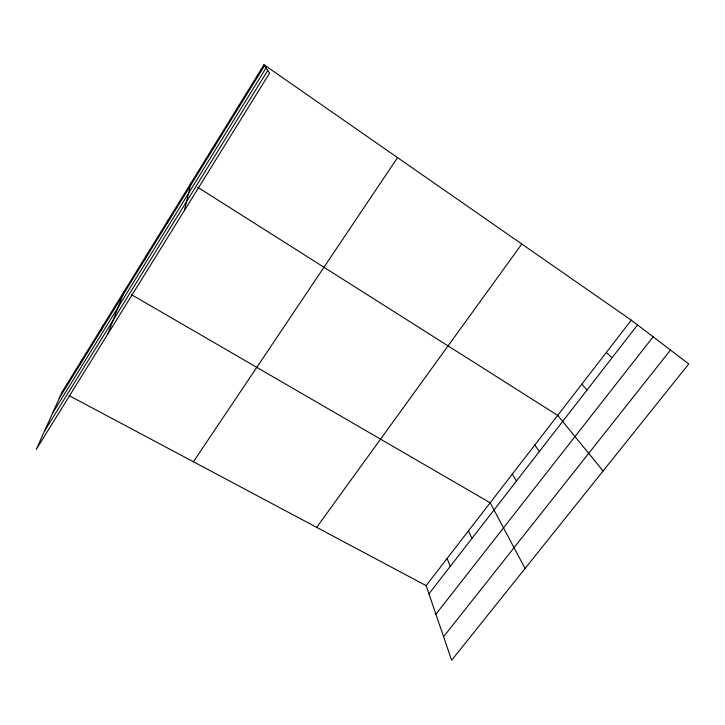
<?xml version="1.0" encoding="UTF-8"?>
<svg xmlns="http://www.w3.org/2000/svg" width="725" height="725" viewBox="0 0 725 725"><rect width="100%" height="100%" fill="white"/><g stroke="black" fill="none" stroke-linecap="round" stroke-linejoin="round"><path stroke-width="1.09" d="M214.509 146.749L214.799 144.447M184.377 210.522L191.01 183.008M167.312 223.2L168.408 219.639M144.81 259.65L146.278 255.517M107.681 334.234L124.591 290.653M101.192 330.31L103.349 325.081M80.049 364.557L82.532 358.821M263.991 64.733L62.133 391.89L36.25 449.446L269.555 73.153L263.991 64.733L631.285 320.16L688.75 363.959L451.63 660.267L426.137 585.619L69.129 395.614M59.332 398.107L264.58 65.631M52.345 413.658L266.075 67.887M44.524 431.049L267.752 70.434M193.43 461.771L397.545 157.606M316.689 527.365L521.81 244.035M426.137 585.619L631.285 320.16M428.946 593.829L637.538 324.927M435.897 614.184L653.125 336.808M443.591 636.713L670.48 350.039M131.442 294.631L490.173 502.76L525.072 568.5M197.535 187.141L557.706 415.371L603.091 470.996M606.29 352.504L612.099 357.733M581.767 384.232L587.141 389.896M534.787 445.023L539.355 451.494M512.276 474.159L516.472 481.001M468.45 530.872L471.921 538.421M447.108 558.486L450.243 566.37M239.123 105.034L239.259 106.648"/></g></svg>
